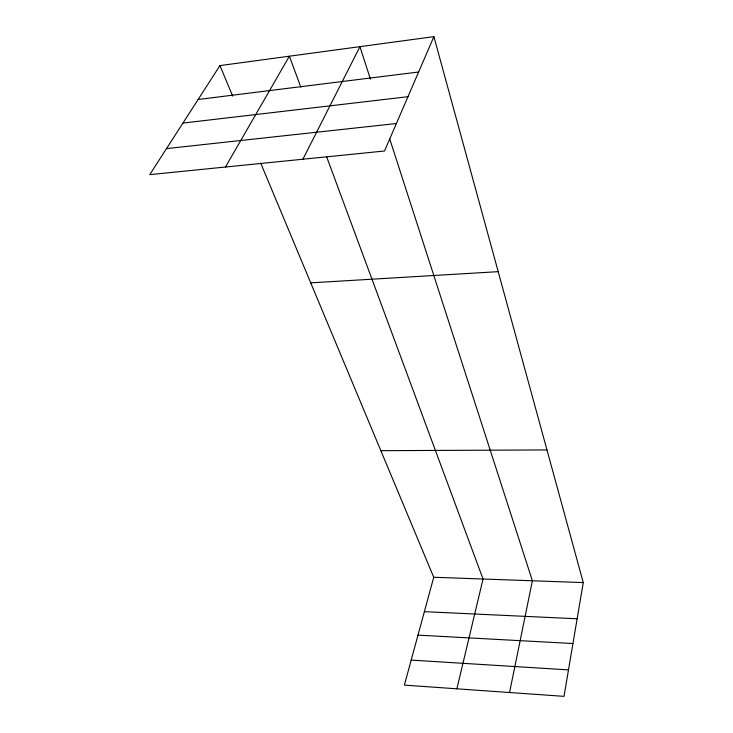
<?xml version="1.0" encoding="UTF-8"?>
<svg xmlns="http://www.w3.org/2000/svg" width="733" height="733" viewBox="0 0 733 733"><rect width="100%" height="100%" fill="white"/><g stroke="black" fill="none" stroke-linecap="round" stroke-linejoin="round"><path stroke-width="1.1" d="M433.899 36.65L384.513 151.007L149.734 174.646L219.946 65.594L433.899 36.65L583.266 582.588L564.007 696.35L404.378 685.117L433.734 577.256L260.774 163.294M509.554 692.52L532.387 580.774L389.69 138.812M456.879 688.809L483.038 579.015L326.579 156.651M302.912 159.217L359.94 46.655L370.44 79.182M225.48 167.014L289.37 56.203L300.842 87.172M198.121 99.496L418.625 71.999M182.929 123.089L407.96 96.701M166.492 148.607L396.379 123.529M310.728 282.856L498.193 271.659M380.848 450.676L546.974 449.934M433.734 577.256L583.266 582.588M424.37 611.661L577.137 618.789M417.984 635.126L572.949 643.528M411.186 660.094L568.487 669.889M219.946 65.594L232.691 96.096"/></g></svg>
